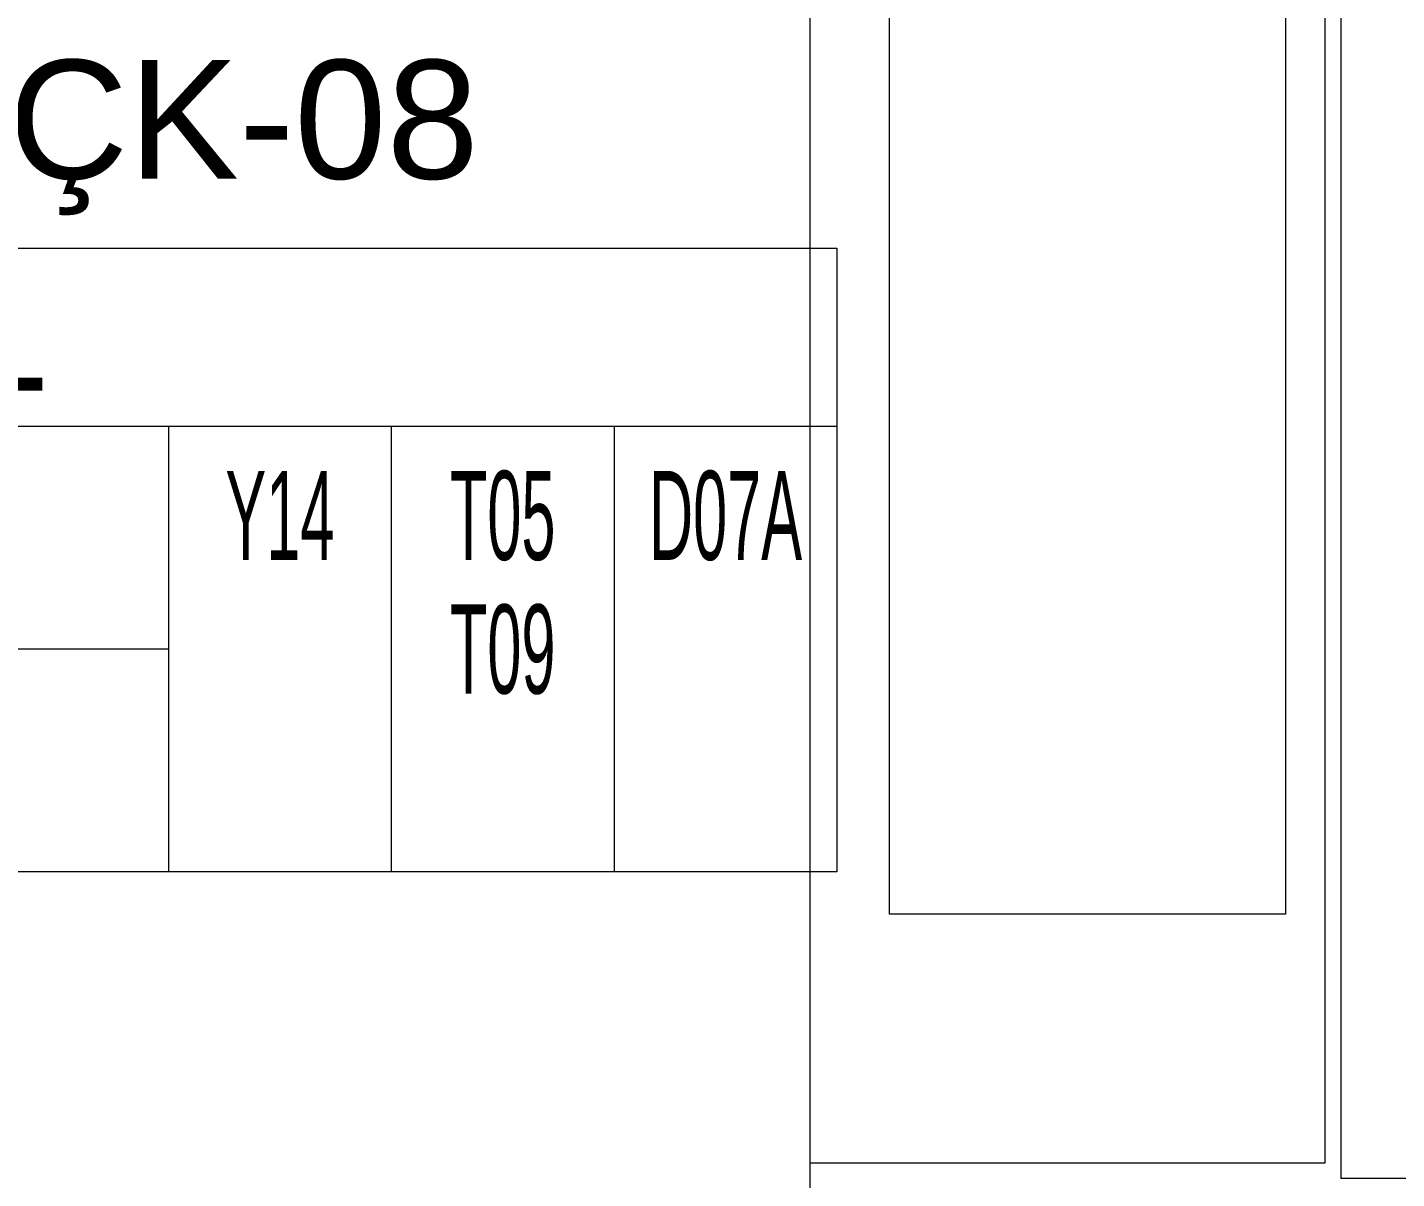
# Model space of a CAD drawing. Extents: x -3709 to 34962, y 0 to 8245.
# Drawn here: x 31477.5 to 31650.3, y 3192.5 to 3337.9 of the extents above; entities that cross this region are included whole.
import ezdxf
from ezdxf.enums import TextEntityAlignment as Align

# ---------------------------------------------------------------- set-up
doc = ezdxf.new("R2010")
doc.units = 0
doc.layers.get('0').update_dxf_attribs({"color": 9, "lineweight": 9})
for name, color, linetype, lineweight in [('00', 9, 'Continuous', 9), ('06D', 9, 'Continuous', 9), ('12', 9, 'Continuous', 9), ('21_MAHAL', 9, 'Continuous', 9)]:
    doc.layers.add(name, color=color, linetype=linetype, lineweight=lineweight)
doc.styles.add('Arial', font='arial.ttf', dxfattribs={"height": 2.5})
doc.styles.add('MuuM_TEXT-STANDART', font='ARIALN.TTF')

# ---------------------------------------------------------------- blocks, each defined once
blk = doc.blocks.new('P-PANO')
at = {"layer": '06D'}
blk.add_lwpolyline([(-50, 0), (-50, 200), (0, 200), (0, 0)], close=True, dxfattribs=at)
blk = doc.blocks.new('0_roomno2')
blk.add_lwpolyline([(19.375, -10.5), (0, -10.5), (0, 0), (19.375, 0)], close=True)
for points in [[(0, -3), (19.375, -3)], [(8.125, -3), (8.125, -10.5)], [(11.875, -3), (11.875, -10.5)], [(15.625, -3), (15.625, -10.5)], [(0, -6.75), (8.125, -6.75)]]:
    blk.add_lwpolyline(points)
at = {"style": 'MuuM_TEXT-STANDART', "width": 0.6}
blk.add_text('H:', height=1.5, dxfattribs=at).set_placement((0.35, -8.608), align=Align.MIDDLE_LEFT)
at = {"style": 'Arial'}
blk.add_attdef('ODANO', (0, 1.17), '', height=2, dxfattribs=at)
blk.add_attdef('MEKANADI', text='', height=2, dxfattribs=at).set_placement((0.35, -3), align=Align.BOTTOM_LEFT)
at = {"style": 'MuuM_TEXT-STANDART', "width": 0.6}
for tag, p in [('YER01', (10, -4.5)), ('TAVAN01', (13.75, -4.5)), ('DUVAR01', (17.5, -4.5)), ('YER02', (10, -6.75)), ('TAVAN02', (13.75, -6.75)), ('DUVAR02', (17.5, -6.75)), ('YER03', (10, -9)), ('TAVAN03', (13.75, -9)), ('DUVAR03', (17.5, -9))]:
    blk.add_attdef(tag, text='', height=1.5, dxfattribs=at).set_placement(p, align=Align.MIDDLE_CENTER)
for tag, p in [('M2', (0.35, -4.875)), ('TEMIZTAVANYUKSEKLIGI', (1.8, -8.608))]:
    blk.add_attdef(tag, text='', height=1.5, dxfattribs=at).set_placement(p, align=Align.MIDDLE_LEFT)

msp = doc.modelspace()

# ---------------------------------------------------------------- linework, layer by layer
at = {"layer": '00'}
msp.add_lwpolyline([(31568.33, 3657.5), (31568.33, 3672.5), (31643.33, 3672.5), (31643.33, 3812.5), (31658.33, 3812.5), (31658.33, 3192.5), (31643.33, 3192.5), (31643.33, 3657.5), (31568.33, 3657.5), (31568.33, 3657.5)], dxfattribs=at)
at = {"layer": '06D'}
msp.add_lwpolyline([(31576.33, 3127.5), (31576.33, 3194.5), (31641.33, 3194.5), (31641.33, 3505.5)], dxfattribs=at)
at = {"layer": '12'}
msp.add_lwpolyline([(31576.33, 3194.5), (31576.33, 3655.5)], dxfattribs=at)

# ---------------------------------------------------------------- block references
at = {"layer": '06D'}
msp.add_blockref('P-PANO', (31636.33, 3225.91), dxfattribs=at)
at = {"layer": '21_MAHAL'}
ref = msp.add_blockref('0_roomno2', (31434.38, 3310.02), dxfattribs=dict(at, xscale=7.5, yscale=7.5, zscale=7.5))
ref.add_attrib('ODANO', 'VW-ÇK-08', (31434.38, 3318.79), dxfattribs={"layer": '0', "height": 15, "style": 'Arial'})
ref.add_attrib('MEKANADI', 'HOL', dxfattribs={"layer": '0', "height": 15, "style": 'Arial'}).set_placement((31437.01, 3287.52), align=Align.BOTTOM_LEFT)
ref.add_attrib('M2', '##### m2', dxfattribs={"layer": '0', "height": 11.25, "style": 'MuuM_TEXT-STANDART', "width": 0.6}).set_placement((31437.01, 3273.45), align=Align.MIDDLE_LEFT)
ref.add_attrib('TEMIZTAVANYUKSEKLIGI', '2.70 m', dxfattribs={"layer": '0', "height": 11.25, "style": 'MuuM_TEXT-STANDART', "width": 0.6}).set_placement((31447.88, 3245.46), align=Align.MIDDLE_LEFT)
ref.add_attrib('YER01', 'Y14', dxfattribs={"layer": '0', "height": 11.25, "style": 'MuuM_TEXT-STANDART', "width": 0.6}).set_placement((31509.38, 3276.27), align=Align.MIDDLE_CENTER)
ref.add_attrib('TAVAN01', 'T05', dxfattribs={"layer": '0', "height": 11.25, "style": 'MuuM_TEXT-STANDART', "width": 0.6}).set_placement((31537.51, 3276.27), align=Align.MIDDLE_CENTER)
ref.add_attrib('DUVAR01', 'D07A', dxfattribs={"layer": '0', "height": 11.25, "style": 'MuuM_TEXT-STANDART', "width": 0.6}).set_placement((31565.63, 3276.27), align=Align.MIDDLE_CENTER)
ref.add_attrib('TAVAN02', 'T09', dxfattribs={"layer": '0', "height": 11.25, "style": 'MuuM_TEXT-STANDART', "width": 0.6}).set_placement((31537.51, 3259.39), align=Align.MIDDLE_CENTER)

doc.saveas('drawing.dxf')
